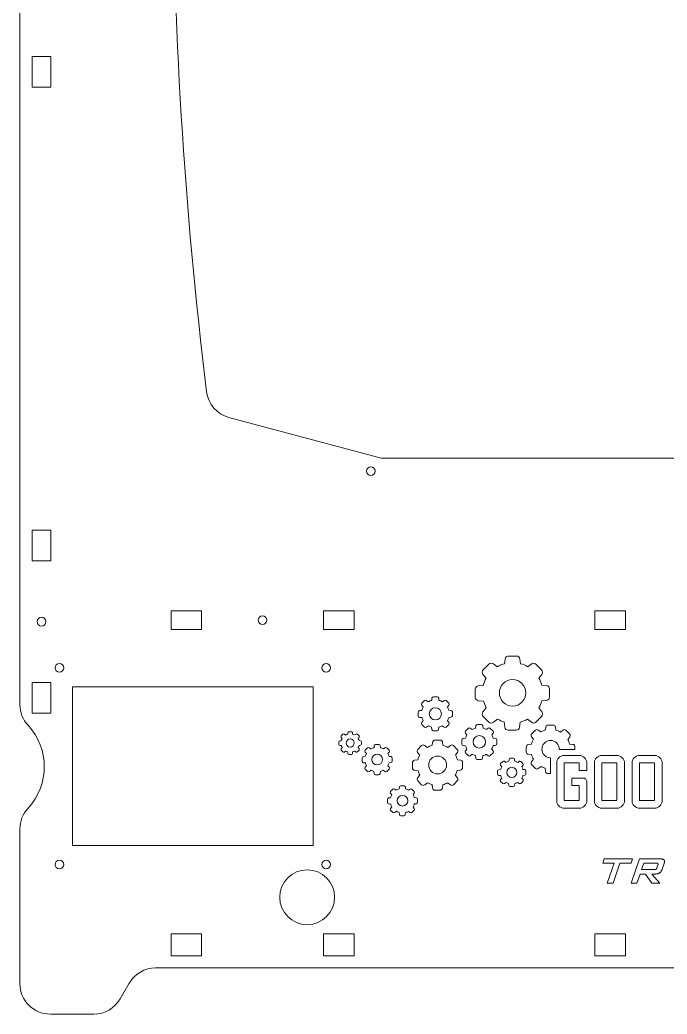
# Model space of a CAD drawing. Header units: millimetres. Extents: x -219 to 219, y 0 to 652.
# Drawn here: x -218.6 to -6.3, y 0 to 326.2 of the extents above; entities that cross this region are included whole.
import ezdxf

# ---------------------------------------------------------------- set-up
doc = ezdxf.new("R2010")
doc.units = ezdxf.units.MM

msp = doc.modelspace()

# ---------------------------------------------------------------- linework, layer by layer
at = {"color": 7, "linetype": 'Continuous', "lineweight": 15}
for p, q in [((-218.55, 632.25), (-218.55, 101.55)), ((-208.35, 314.15), (-214.55, 314.15)), ((-214.55, 314.15), (-214.55, 304.15)), ((-208.35, 304.15), (-208.35, 314.15)), ((-214.55, 304.15), (-208.35, 304.15)), ((-149.99, 195.74), (-101.27, 182.69)), ((-98.68, 182.35), (98.68, 182.35)), ((-208.35, 158.75), (-214.55, 158.75)), ((-214.55, 158.75), (-214.55, 148.75)), ((-208.35, 148.75), (-208.35, 158.75)), ((-214.55, 148.75), (-208.35, 148.75)), ((-158.97, 132.35), (-168.97, 132.35)), ((-168.97, 132.35), (-168.97, 126.15)), ((-158.97, 126.15), (-158.97, 132.35)), ((-108.97, 132.35), (-118.97, 132.35)), ((-118.97, 132.35), (-118.97, 126.15)), ((-108.97, 126.15), (-108.97, 132.35)), ((-20, 132.35), (-30, 132.35)), ((-30, 132.35), (-30, 126.15)), ((-20, 126.15), (-20, 132.35)), ((-168.97, 126.15), (-158.97, 126.15)), ((-118.97, 126.15), (-108.97, 126.15)), ((-30, 126.15), (-20, 126.15)), ((-55.67, 117.47), (-58.3, 117.47)), ((-64.76, 114.8), (-66.61, 112.94)), ((-62.06, 113.92), (-63.28, 114.88)), ((-59.41, 116.48), (-59.59, 114.97)), ((-54.39, 114.97), (-54.57, 116.48)), ((-50.81, 114.88), (-51.97, 113.96)), ((-47.47, 112.95), (-49.33, 114.8)), ((-66.7, 111.46), (-65.69, 110.18)), ((-48.34, 110.26), (-47.39, 111.47)), ((-208.35, 108.75), (-214.55, 108.75)), ((-214.55, 108.75), (-214.55, 98.75)), ((-208.35, 98.75), (-208.35, 108.75)), ((-66.6, 107.86), (-68.22, 107.68)), ((-45.86, 107.79), (-47.41, 107.97)), ((-201.35, 107.35), (-201.35, 55.35)), ((-122.35, 107.35), (-201.35, 107.35)), ((-122.35, 55.35), (-122.35, 107.35)), ((-69.21, 106.57), (-69.21, 103.94)), ((-44.87, 104.05), (-44.87, 106.68)), ((-86.77, 101.32), (-86.31, 100.73)), ((-85.88, 102.86), (-86.74, 102)), ((-84.64, 102.45), (-85.2, 102.89)), ((-83.42, 103.63), (-83.51, 102.93)), ((-81.71, 104.08), (-82.92, 104.08)), ((-81.12, 102.93), (-81.2, 103.63)), ((-79.47, 102.89), (-80.01, 102.47)), ((-77.94, 102), (-78.79, 102.86)), ((-78.34, 100.77), (-77.9, 101.32)), ((-68.22, 102.83), (-66.51, 102.64)), ((-47.43, 102.76), (-45.86, 102.94)), ((-214.55, 98.75), (-208.35, 98.75)), ((-87.93, 99.07), (-87.93, 97.86)), ((-86.73, 99.66), (-87.48, 99.58)), ((-77.2, 99.63), (-77.91, 99.71)), ((-76.74, 97.91), (-76.74, 99.12)), ((-65.62, 100.51), (-66.7, 99.15)), ((-47.39, 99.15), (-48.4, 100.44)), ((-87.48, 97.35), (-86.69, 97.26)), ((-86.28, 96.29), (-86.77, 95.66)), ((-86.74, 94.98), (-85.88, 94.13)), ((-78.79, 94.13), (-77.94, 94.98)), ((-77.9, 95.66), (-78.36, 96.25)), ((-77.92, 97.32), (-77.2, 97.41)), ((-67.28, 95.01), (-68.52, 95.01)), ((-66.61, 97.67), (-64.76, 95.81)), ((-63.28, 95.73), (-61.92, 96.8)), ((-59.72, 95.87), (-59.51, 94.13)), ((-54.67, 94.13), (-54.48, 95.81)), ((-52.12, 96.76), (-50.81, 95.73)), ((-49.33, 95.81), (-47.47, 97.67)), ((-43.62, 94.82), (-45.34, 94.82)), ((-112.61, 91.83), (-113.18, 91.26)), ((-111.78, 91.56), (-112.15, 91.85)), ((-110.97, 92.34), (-111.02, 91.88)), ((-109.83, 92.65), (-110.63, 92.65)), ((-109.43, 91.88), (-109.49, 92.34)), ((-108.33, 91.85), (-108.69, 91.57)), ((-107.31, 91.26), (-107.88, 91.83)), ((-85.2, 94.09), (-84.58, 94.58)), ((-83.57, 94.15), (-83.47, 93.35)), ((-82.96, 92.9), (-81.76, 92.9)), ((-81.25, 93.35), (-81.16, 94.12)), ((-80.07, 94.56), (-79.47, 94.09)), ((-72.48, 92.18), (-72, 91.57)), ((-71.56, 93.75), (-72.44, 92.88)), ((-70.29, 93.34), (-70.86, 93.79)), ((-69.04, 94.55), (-69.12, 93.83)), ((-66.67, 93.83), (-66.76, 94.55)), ((-64.98, 93.79), (-65.53, 93.36)), ((-63.41, 92.88), (-64.29, 93.75)), ((-63.82, 91.61), (-63.37, 92.18)), ((-58.41, 93.14), (-55.78, 93.14)), ((-49.51, 93.12), (-50.73, 91.91)), ((-47.76, 92.56), (-48.54, 93.18)), ((-46.06, 94.18), (-46.18, 93.21)), ((-42.78, 93.18), (-42.9, 94.18)), ((-40.49, 93.18), (-41.29, 92.55)), ((-38.31, 91.91), (-39.52, 93.13)), ((-113.97, 89.31), (-113.97, 88.5)), ((-113.17, 89.7), (-113.67, 89.65)), ((-113.67, 88.16), (-113.15, 88.1)), ((-113.2, 90.81), (-112.89, 90.41)), ((-107.58, 90.44), (-107.29, 90.81)), ((-107.3, 88.14), (-106.82, 88.2)), ((-106.82, 89.68), (-107.29, 89.73)), ((-106.52, 88.54), (-106.52, 89.34)), ((-100.84, 88.43), (-101.91, 88.43)), ((-86.81, 88.07), (-88.06, 86.82)), ((-84.99, 87.48), (-85.81, 88.13)), ((-83.2, 89.21), (-83.32, 88.19)), ((-80.68, 89.87), (-82.45, 89.87)), ((-79.81, 88.19), (-79.93, 89.21)), ((-77.39, 88.13), (-78.18, 87.5)), ((-75.14, 86.82), (-76.4, 88.07)), ((-73.66, 89.87), (-73.66, 88.63)), ((-72.43, 90.48), (-73.2, 90.39)), ((-73.2, 88.11), (-72.39, 88.01)), ((-63.39, 88.08), (-62.65, 88.16)), ((-62.65, 90.44), (-63.38, 90.53)), ((-62.18, 88.68), (-62.18, 89.92)), ((-50.83, 88.52), (-51.83, 88.41)), ((-50.78, 90.94), (-50.17, 90.16)), ((-38.89, 90.13), (-38.25, 90.94)), ((-37.2, 88.48), (-38.27, 88.61)), ((-112.87, 87.45), (-113.2, 87.03)), ((-113.18, 86.58), (-112.61, 86.01)), ((-112.15, 85.99), (-111.74, 86.31)), ((-111.06, 86.03), (-111, 85.5)), ((-110.66, 85.19), (-109.86, 85.19)), ((-109.52, 85.5), (-109.46, 86.01)), ((-108.74, 86.3), (-108.33, 85.99)), ((-107.88, 86.01), (-107.31, 86.58)), ((-107.29, 87.03), (-107.6, 87.43)), ((-105.32, 85.99), (-104.91, 85.46)), ((-104.53, 87.34), (-105.29, 86.59)), ((-103.44, 86.99), (-103.93, 87.38)), ((-102.36, 88.03), (-102.43, 87.41)), ((-100.32, 87.41), (-100.39, 88.03)), ((-98.86, 87.38), (-99.33, 87)), ((-97.5, 86.59), (-98.25, 87.34)), ((-97.85, 85.5), (-97.47, 85.99)), ((-88.12, 85.82), (-87.43, 84.95)), ((-75.73, 85.01), (-75.09, 85.82)), ((-71.97, 87.01), (-72.48, 86.37)), ((-72.44, 85.67), (-71.56, 84.8)), ((-70.86, 84.76), (-70.23, 85.26)), ((-69.19, 84.82), (-69.09, 84)), ((-65.6, 85.24), (-64.98, 84.76)), ((-64.29, 84.79), (-63.41, 85.67)), ((-63.37, 86.37), (-63.85, 86.98)), ((-52.48, 87.68), (-52.48, 85.96)), ((-51.83, 85.24), (-50.77, 85.12)), ((-41.7, 86.86), (-36.55, 86.86)), ((-35.12, 84.86), (-40.06, 84.86)), ((-36.55, 86.86), (-36.55, 87.76)), ((-22.76, 84.86), (-27.7, 84.86)), ((-10.4, 84.86), (-15.35, 84.86)), ((-106.34, 83.99), (-106.34, 82.92)), ((-105.28, 84.52), (-105.94, 84.44)), ((-105.94, 82.47), (-105.25, 82.39)), ((-97.48, 82.45), (-96.84, 82.52)), ((-96.84, 84.49), (-97.47, 84.56)), ((-96.44, 82.97), (-96.44, 84.04)), ((-89.81, 82.52), (-89.81, 80.74)), ((-88.05, 83.39), (-89.15, 83.26)), ((-74.06, 83.34), (-75.1, 83.46)), ((-73.39, 80.82), (-73.39, 82.59)), ((-68.57, 83.54), (-67.33, 83.54)), ((-66.81, 84), (-66.72, 84.79)), ((-60.94, 81.63), (-60.56, 81.14)), ((-60.2, 82.9), (-60.91, 82.19)), ((-59.17, 82.57), (-59.64, 82.93)), ((-58.16, 83.54), (-58.23, 82.97)), ((-56.74, 83.92), (-57.74, 83.92)), ((-56.25, 82.97), (-56.31, 83.54)), ((-54.88, 82.93), (-55.32, 82.58)), ((-53.6, 82.19), (-54.31, 82.9)), ((-53.94, 81.17), (-53.57, 81.63)), ((-50.12, 83.62), (-50.79, 82.78)), ((-50.73, 81.82), (-49.51, 80.6)), ((-44.52, 78.9), (-44.52, 84.09)), ((-42.53, 82.39), (-42.53, 70.03)), ((-40.06, 82.39), (-35.12, 82.39)), ((-40.06, 70.03), (-40.06, 82.39)), ((-35.12, 82.39), (-35.12, 79.92)), ((-32.65, 79.92), (-32.65, 82.39)), ((-30.18, 82.39), (-30.18, 70.03)), ((-27.7, 82.39), (-27.7, 70.03)), ((-22.76, 82.39), (-27.7, 82.39)), ((-22.76, 70.03), (-22.76, 82.39)), ((-20.29, 70.03), (-20.29, 82.39)), ((-17.82, 82.39), (-17.82, 70.03)), ((-15.35, 82.39), (-15.35, 70.03)), ((-10.4, 82.39), (-15.35, 82.39)), ((-10.4, 70.03), (-10.4, 82.39)), ((-7.93, 70.03), (-7.93, 82.39)), ((-104.88, 81.53), (-105.32, 80.98)), ((-105.29, 80.37), (-104.53, 79.62)), ((-103.93, 79.58), (-103.38, 80.02)), ((-102.48, 79.64), (-102.4, 78.93)), ((-101.95, 78.53), (-100.88, 78.53)), ((-100.43, 78.93), (-100.35, 79.61)), ((-99.39, 80), (-98.86, 79.58)), ((-98.25, 79.62), (-97.5, 80.37)), ((-97.46, 80.97), (-97.88, 81.5)), ((-89.15, 80), (-87.99, 79.86)), ((-87.39, 78.43), (-88.12, 77.51)), ((-75.08, 77.51), (-75.77, 78.38)), ((-75.11, 79.95), (-74.06, 80.07)), ((-61.9, 79.76), (-61.9, 78.75)), ((-60.91, 80.25), (-61.53, 80.18)), ((-61.53, 78.33), (-60.87, 78.26)), ((-53.59, 78.31), (-52.99, 78.37)), ((-52.99, 80.22), (-53.58, 80.29)), ((-52.61, 78.8), (-52.61, 79.8)), ((-48.55, 80.54), (-47.66, 81.24)), ((-46.27, 80.67), (-46.14, 79.54)), ((-45.41, 78.9), (-44.52, 78.9)), ((-35.12, 79.92), (-32.65, 79.92)), ((-88.06, 76.51), (-86.81, 75.26)), ((-85.81, 75.2), (-84.9, 75.92)), ((-83.41, 75.29), (-83.27, 74.12)), ((-80, 74.12), (-79.87, 75.25)), ((-78.28, 75.9), (-77.39, 75.2)), ((-76.4, 75.25), (-75.14, 76.51)), ((-60.53, 77.45), (-60.94, 76.93)), ((-60.91, 76.36), (-60.2, 75.65)), ((-59.64, 75.62), (-59.12, 76.03)), ((-58.28, 75.67), (-58.2, 75.01)), ((-56.35, 75.01), (-56.28, 75.65)), ((-55.38, 76.01), (-54.88, 75.62)), ((-54.31, 75.65), (-53.6, 76.36)), ((-53.57, 76.93), (-53.96, 77.42)), ((-37.59, 77.45), (-37.59, 74.98)), ((-33.88, 77.45), (-37.59, 77.45)), ((-32.65, 70.03), (-32.65, 76.21)), ((-97.03, 72.46), (-96.62, 71.94)), ((-96.24, 73.81), (-97, 73.06)), ((-95.16, 73.45), (-95.64, 73.84)), ((-94.08, 74.49), (-94.15, 73.88)), ((-92.57, 74.89), (-93.63, 74.89)), ((-92.05, 73.88), (-92.12, 74.49)), ((-90.6, 73.84), (-91.07, 73.47)), ((-89.25, 73.06), (-90, 73.81)), ((-89.6, 71.97), (-89.22, 72.46)), ((-82.52, 73.45), (-80.75, 73.45)), ((-57.78, 74.63), (-56.78, 74.63)), ((-37.59, 74.98), (-35.12, 74.98)), ((-35.12, 74.98), (-35.12, 70.03)), ((-98.04, 70.48), (-98.04, 69.42)), ((-96.99, 71), (-97.65, 70.93)), ((-97.65, 68.97), (-96.95, 68.89)), ((-89.24, 68.94), (-88.6, 69.01)), ((-88.6, 70.97), (-89.23, 71.04)), ((-88.2, 69.46), (-88.2, 70.52)), ((-35.12, 70.03), (-40.06, 70.03)), ((-27.7, 70.03), (-22.76, 70.03)), ((-15.35, 70.03), (-10.4, 70.03)), ((-96.59, 68.03), (-97.03, 67.48)), ((-97, 66.88), (-96.24, 66.13)), ((-95.64, 66.1), (-95.1, 66.53)), ((-94.21, 66.15), (-94.12, 65.45)), ((-92.17, 65.45), (-92.09, 66.13)), ((-91.13, 66.51), (-90.6, 66.09)), ((-90, 66.13), (-89.25, 66.88)), ((-89.22, 67.48), (-89.63, 68)), ((-40.06, 67.56), (-35.12, 67.56)), ((-27.7, 67.56), (-22.76, 67.56)), ((-15.35, 67.56), (-10.4, 67.56)), ((-93.68, 65.05), (-92.61, 65.05)), ((-218.55, 60.75), (-218.55, 10)), ((-201.35, 55.35), (-122.35, 55.35)), ((-27.4, 49.53), (-26.92, 50.96)), ((-23.69, 49.53), (-27.4, 49.53)), ((-26.92, 50.96), (-17.63, 50.96)), ((-25.92, 42.96), (-23.69, 49.53)), ((-21.83, 49.53), (-24.06, 42.96)), ((-18.11, 49.53), (-21.83, 49.53)), ((-17.63, 50.96), (-18.11, 49.53)), ((-18.06, 42.96), (-15.34, 50.96)), ((-15.34, 50.96), (-8.65, 50.96)), ((-13.97, 49.53), (-14.7, 47.39)), ((-9.93, 49.53), (-13.97, 49.53)), ((-7.31, 49.37), (-7.93, 47.56)), ((-15.19, 45.96), (-16.21, 42.96)), ((-13.45, 45.96), (-15.19, 45.96)), ((-14.7, 47.39), (-10.66, 47.39)), ((-11.29, 42.96), (-13.45, 45.96)), ((-10.34, 45.96), (-11.35, 45.96)), ((-11.35, 45.96), (-8.65, 42.96)), ((-9.64, 48), (-9.32, 48.92)), ((-24.06, 42.96), (-25.92, 42.96)), ((-16.21, 42.96), (-18.06, 42.96)), ((-8.65, 42.96), (-11.29, 42.96)), ((-158.97, 26.35), (-168.97, 26.35)), ((-168.97, 26.35), (-168.97, 19.15)), ((-158.97, 19.15), (-158.97, 26.35)), ((-108.97, 26.35), (-118.97, 26.35)), ((-118.97, 26.35), (-118.97, 19.15)), ((-108.97, 19.15), (-108.97, 26.35)), ((-20, 26.35), (-30, 26.35)), ((-30, 26.35), (-30, 19.15)), ((-20, 19.15), (-20, 26.35)), ((-168.97, 19.15), (-158.97, 19.15)), ((-118.97, 19.15), (-108.97, 19.15)), ((-30, 19.15), (-20, 19.15)), ((-174.03, 15.15), (174.03, 15.15)), ((-185.66, 5), (-182.69, 10.15)), ((-208.55, 0), (-194.32, 0))]:
    msp.add_line(p, q, dxfattribs=at)
for centre, radius in [((-103.45, 178.1), 1.42), ((-138.97, 129.25), 1.43), ((-211.45, 128.75), 1.43), ((-205.6, 113.6), 1.43), ((-118.1, 113.6), 1.42), ((-205.6, 49.1), 1.43), ((-118.1, 49.1), 1.42), ((-124.35, 38.35), 9)]:
    msp.add_circle(centre, radius, dxfattribs=at)
for centre, radius, start, end in [((1331.55, 386.52), 1500, 173.09893, 186.98176), ((-147.4, 205.4), 10, 186.9818, 255), ((-98.68, 192.35), 10, 255, 270), ((-208.55, 101.55), 10, 180, 222.8334), ((-230.55, 81.15), 20, 317.1666, 42.8334), ((-208.55, 60.75), 10, 137.1666, 180), ((-174.03, 5.15), 10, 90, 150), ((-208.55, 10), 10, 180, 270), ((-194.32, 10), 10, 270, 330)]:
    msp.add_arc(centre, radius, start, end, dxfattribs=at)
for points in [[(-58.3, 117.47), (-58.87, 117.47), (-59.34, 117.05), (-59.41, 116.48)], [(-54.57, 116.48), (-54.63, 117.05), (-55.11, 117.47), (-55.67, 117.47)], [(-63.28, 114.88), (-63.72, 115.24), (-64.36, 115.2), (-64.76, 114.8)], [(-59.59, 114.97), (-60.46, 114.74), (-61.29, 114.39), (-62.06, 113.92)], [(-51.97, 113.96), (-52.73, 114.4), (-53.54, 114.74), (-54.39, 114.97)], [(-49.33, 114.8), (-49.73, 115.2), (-50.36, 115.24), (-50.81, 114.88)], [(-66.61, 112.94), (-67.02, 112.54), (-67.05, 111.91), (-66.7, 111.46)], [(-47.39, 111.47), (-47.04, 111.91), (-47.08, 112.55), (-47.47, 112.95)], [(-68.22, 107.68), (-68.79, 107.61), (-69.21, 107.13), (-69.21, 106.57)], [(-65.69, 110.18), (-66.09, 109.45), (-66.4, 108.67), (-66.6, 107.86)], [(-47.41, 107.97), (-47.62, 108.77), (-47.94, 109.54), (-48.34, 110.26)], [(-44.87, 106.68), (-44.87, 107.24), (-45.3, 107.72), (-45.86, 107.79)], [(-86.74, 102), (-86.92, 101.82), (-86.94, 101.53), (-86.77, 101.32)], [(-85.2, 102.89), (-85.41, 103.06), (-85.7, 103.04), (-85.88, 102.86)], [(-83.51, 102.93), (-83.91, 102.83), (-84.29, 102.66), (-84.64, 102.45)], [(-82.92, 104.08), (-83.18, 104.08), (-83.39, 103.89), (-83.42, 103.63)], [(-81.2, 103.63), (-81.23, 103.89), (-81.45, 104.08), (-81.71, 104.08)], [(-80.01, 102.47), (-80.35, 102.67), (-80.73, 102.83), (-81.12, 102.93)], [(-78.79, 102.86), (-78.97, 103.04), (-79.27, 103.06), (-79.47, 102.89)], [(-77.9, 101.32), (-77.74, 101.53), (-77.76, 101.82), (-77.94, 102)], [(-69.21, 103.94), (-69.21, 103.38), (-68.79, 102.9), (-68.22, 102.83)], [(-66.51, 102.64), (-66.3, 101.9), (-66, 101.18), (-65.62, 100.51)], [(-48.4, 100.44), (-47.98, 101.17), (-47.65, 101.95), (-47.43, 102.76)], [(-45.86, 102.94), (-45.3, 103.01), (-44.87, 103.49), (-44.87, 104.05)], [(-87.48, 99.58), (-87.73, 99.55), (-87.93, 99.33), (-87.93, 99.07)], [(-87.93, 97.86), (-87.93, 97.6), (-87.73, 97.38), (-87.48, 97.35)], [(-86.31, 100.73), (-86.5, 100.4), (-86.64, 100.04), (-86.73, 99.66)], [(-77.91, 99.71), (-78, 100.08), (-78.15, 100.44), (-78.34, 100.77)], [(-76.74, 99.12), (-76.74, 99.38), (-76.94, 99.6), (-77.2, 99.63)], [(-77.2, 97.41), (-76.94, 97.44), (-76.74, 97.65), (-76.74, 97.91)], [(-66.7, 99.15), (-67.05, 98.71), (-67.01, 98.07), (-66.61, 97.67)], [(-47.47, 97.67), (-47.07, 98.07), (-47.03, 98.7), (-47.39, 99.15)], [(-86.77, 95.66), (-86.94, 95.46), (-86.92, 95.17), (-86.74, 94.98)], [(-86.69, 97.26), (-86.59, 96.92), (-86.45, 96.6), (-86.28, 96.29)], [(-78.36, 96.25), (-78.17, 96.59), (-78.02, 96.95), (-77.92, 97.32)], [(-77.94, 94.98), (-77.75, 95.16), (-77.74, 95.46), (-77.9, 95.66)], [(-68.52, 95.01), (-68.78, 95.01), (-69.01, 94.81), (-69.04, 94.55)], [(-66.76, 94.55), (-66.79, 94.81), (-67.01, 95.01), (-67.28, 95.01)], [(-64.76, 95.81), (-64.36, 95.41), (-63.72, 95.38), (-63.28, 95.73)], [(-61.92, 96.8), (-61.23, 96.4), (-60.49, 96.09), (-59.72, 95.87)], [(-54.48, 95.81), (-53.65, 96.02), (-52.86, 96.34), (-52.12, 96.76)], [(-50.81, 95.73), (-50.36, 95.37), (-49.73, 95.41), (-49.33, 95.81)], [(-45.34, 94.82), (-45.71, 94.82), (-46.02, 94.55), (-46.06, 94.18)], [(-42.9, 94.18), (-42.94, 94.55), (-43.26, 94.82), (-43.62, 94.82)], [(-112.15, 91.85), (-112.29, 91.96), (-112.48, 91.95), (-112.61, 91.83)], [(-111.02, 91.88), (-111.29, 91.81), (-111.55, 91.7), (-111.78, 91.56)], [(-110.63, 92.65), (-110.8, 92.65), (-110.95, 92.52), (-110.97, 92.34)], [(-109.49, 92.34), (-109.51, 92.52), (-109.65, 92.65), (-109.83, 92.65)], [(-108.69, 91.57), (-108.92, 91.71), (-109.17, 91.81), (-109.43, 91.88)], [(-107.88, 91.83), (-108, 91.95), (-108.2, 91.96), (-108.33, 91.85)], [(-85.88, 94.13), (-85.7, 93.94), (-85.41, 93.93), (-85.2, 94.09)], [(-84.58, 94.58), (-84.26, 94.4), (-83.92, 94.25), (-83.57, 94.15)], [(-83.47, 93.35), (-83.44, 93.09), (-83.22, 92.9), (-82.96, 92.9)], [(-81.76, 92.9), (-81.5, 92.9), (-81.28, 93.09), (-81.25, 93.35)], [(-81.16, 94.12), (-80.78, 94.22), (-80.41, 94.37), (-80.07, 94.56)], [(-79.47, 94.09), (-79.27, 93.93), (-78.97, 93.94), (-78.79, 94.13)], [(-72.44, 92.88), (-72.63, 92.69), (-72.64, 92.39), (-72.48, 92.18)], [(-72, 91.57), (-72.19, 91.23), (-72.34, 90.86), (-72.43, 90.48)], [(-70.86, 93.79), (-71.07, 93.96), (-71.37, 93.94), (-71.56, 93.75)], [(-69.12, 93.83), (-69.53, 93.72), (-69.93, 93.56), (-70.29, 93.34)], [(-65.53, 93.36), (-65.89, 93.57), (-66.27, 93.73), (-66.67, 93.83)], [(-64.29, 93.75), (-64.47, 93.94), (-64.77, 93.96), (-64.98, 93.79)], [(-63.38, 90.53), (-63.48, 90.91), (-63.63, 91.27), (-63.82, 91.61)], [(-63.37, 92.18), (-63.2, 92.39), (-63.22, 92.69), (-63.41, 92.88)], [(-59.51, 94.13), (-59.45, 93.56), (-58.97, 93.14), (-58.41, 93.14)], [(-55.78, 93.14), (-55.22, 93.14), (-54.74, 93.56), (-54.67, 94.13)], [(-50.73, 91.91), (-50.99, 91.64), (-51.01, 91.23), (-50.78, 90.94)], [(-48.54, 93.18), (-48.84, 93.41), (-49.25, 93.38), (-49.51, 93.12)], [(-46.18, 93.21), (-46.73, 93.06), (-47.26, 92.85), (-47.76, 92.56)], [(-41.29, 92.55), (-41.76, 92.82), (-42.26, 93.03), (-42.78, 93.18)], [(-39.52, 93.13), (-39.78, 93.39), (-40.2, 93.41), (-40.49, 93.18)], [(-38.25, 90.94), (-38.02, 91.23), (-38.04, 91.65), (-38.31, 91.91)], [(-113.67, 89.65), (-113.84, 89.63), (-113.97, 89.48), (-113.97, 89.31)], [(-113.97, 88.5), (-113.97, 88.33), (-113.84, 88.18), (-113.67, 88.16)], [(-113.18, 91.26), (-113.3, 91.14), (-113.31, 90.94), (-113.2, 90.81)], [(-112.89, 90.41), (-113.02, 90.19), (-113.11, 89.95), (-113.17, 89.7)], [(-113.15, 88.1), (-113.08, 87.88), (-112.99, 87.66), (-112.87, 87.45)], [(-107.6, 87.43), (-107.47, 87.65), (-107.37, 87.89), (-107.3, 88.14)], [(-107.29, 89.73), (-107.36, 89.98), (-107.46, 90.22), (-107.58, 90.44)], [(-107.29, 90.81), (-107.18, 90.94), (-107.19, 91.14), (-107.31, 91.26)], [(-106.52, 89.34), (-106.52, 89.51), (-106.65, 89.66), (-106.82, 89.68)], [(-106.82, 88.2), (-106.65, 88.22), (-106.52, 88.36), (-106.52, 88.54)], [(-101.91, 88.43), (-102.14, 88.43), (-102.33, 88.26), (-102.36, 88.03)], [(-100.39, 88.03), (-100.41, 88.26), (-100.61, 88.43), (-100.84, 88.43)], [(-85.81, 88.13), (-86.11, 88.37), (-86.54, 88.34), (-86.81, 88.07)], [(-83.32, 88.19), (-83.91, 88.03), (-84.47, 87.79), (-84.99, 87.48)], [(-82.45, 89.87), (-82.83, 89.87), (-83.15, 89.59), (-83.2, 89.21)], [(-79.93, 89.21), (-79.98, 89.59), (-80.3, 89.87), (-80.68, 89.87)], [(-78.18, 87.5), (-78.69, 87.8), (-79.24, 88.03), (-79.81, 88.19)], [(-76.4, 88.07), (-76.67, 88.34), (-77.09, 88.37), (-77.39, 88.13)], [(-73.2, 90.39), (-73.46, 90.36), (-73.66, 90.14), (-73.66, 89.87)], [(-73.66, 88.63), (-73.66, 88.36), (-73.46, 88.14), (-73.2, 88.11)], [(-63.85, 86.98), (-63.65, 87.32), (-63.49, 87.69), (-63.39, 88.08)], [(-62.18, 89.92), (-62.18, 90.19), (-62.38, 90.41), (-62.65, 90.44)], [(-62.65, 88.16), (-62.38, 88.19), (-62.18, 88.42), (-62.18, 88.68)], [(-51.83, 88.41), (-52.2, 88.37), (-52.48, 88.05), (-52.48, 87.68)], [(-50.17, 90.16), (-50.46, 89.65), (-50.68, 89.1), (-50.83, 88.52)], [(-46.55, 84.92), (-47.66, 86.03), (-47.66, 87.83), (-46.55, 88.94)], [(-46.55, 88.94), (-45.44, 90.05), (-43.63, 90.05), (-42.52, 88.94)], [(-42.52, 88.94), (-41.95, 88.37), (-41.68, 87.61), (-41.7, 86.86)], [(-38.27, 88.61), (-38.41, 89.14), (-38.62, 89.65), (-38.89, 90.13)], [(-36.55, 87.76), (-36.55, 88.13), (-36.83, 88.44), (-37.2, 88.48)], [(-113.2, 87.03), (-113.31, 86.9), (-113.3, 86.7), (-113.18, 86.58)], [(-112.61, 86.01), (-112.48, 85.89), (-112.29, 85.88), (-112.15, 85.99)], [(-111.74, 86.31), (-111.53, 86.19), (-111.3, 86.1), (-111.06, 86.03)], [(-111, 85.5), (-110.98, 85.32), (-110.84, 85.19), (-110.66, 85.19)], [(-109.86, 85.19), (-109.69, 85.19), (-109.54, 85.32), (-109.52, 85.5)], [(-109.46, 86.01), (-109.21, 86.08), (-108.96, 86.17), (-108.74, 86.3)], [(-108.33, 85.99), (-108.2, 85.88), (-108, 85.89), (-107.88, 86.01)], [(-107.31, 86.58), (-107.19, 86.7), (-107.18, 86.9), (-107.29, 87.03)], [(-105.29, 86.59), (-105.45, 86.42), (-105.47, 86.17), (-105.32, 85.99)], [(-104.91, 85.46), (-105.08, 85.17), (-105.2, 84.85), (-105.28, 84.52)], [(-103.93, 87.38), (-104.11, 87.52), (-104.37, 87.5), (-104.53, 87.34)], [(-102.43, 87.41), (-102.78, 87.32), (-103.12, 87.18), (-103.44, 86.99)], [(-99.33, 87), (-99.64, 87.18), (-99.97, 87.32), (-100.32, 87.41)], [(-98.25, 87.34), (-98.42, 87.51), (-98.68, 87.52), (-98.86, 87.38)], [(-97.47, 84.56), (-97.56, 84.89), (-97.69, 85.2), (-97.85, 85.5)], [(-97.47, 85.99), (-97.32, 86.17), (-97.34, 86.43), (-97.5, 86.59)], [(-88.06, 86.82), (-88.33, 86.55), (-88.36, 86.12), (-88.12, 85.82)], [(-87.43, 84.95), (-87.71, 84.46), (-87.92, 83.93), (-88.05, 83.39)], [(-75.1, 83.46), (-75.24, 84), (-75.46, 84.52), (-75.73, 85.01)], [(-75.09, 85.82), (-74.85, 86.12), (-74.88, 86.55), (-75.14, 86.82)], [(-72.48, 86.37), (-72.64, 86.16), (-72.63, 85.86), (-72.44, 85.67)], [(-72.39, 88.01), (-72.29, 87.67), (-72.15, 87.33), (-71.97, 87.01)], [(-70.23, 85.26), (-69.9, 85.07), (-69.55, 84.93), (-69.19, 84.82)], [(-66.72, 84.79), (-66.32, 84.89), (-65.95, 85.05), (-65.6, 85.24)], [(-63.41, 85.67), (-63.22, 85.86), (-63.2, 86.16), (-63.37, 86.37)], [(-52.48, 85.96), (-52.48, 85.59), (-52.2, 85.28), (-51.83, 85.24)], [(-50.77, 85.12), (-50.62, 84.59), (-50.4, 84.09), (-50.12, 83.62)], [(-44.52, 84.09), (-45.25, 84.08), (-45.99, 84.36), (-46.55, 84.92)], [(-40.06, 84.86), (-40.76, 84.86), (-41.34, 84.62), (-41.82, 84.13)], [(-33.38, 84.13), (-33.86, 84.62), (-34.44, 84.86), (-35.12, 84.86)], [(-27.7, 84.86), (-28.4, 84.86), (-28.98, 84.62), (-29.46, 84.13)], [(-21.02, 84.13), (-21.5, 84.62), (-22.08, 84.86), (-22.76, 84.86)], [(-15.35, 84.86), (-16.04, 84.86), (-16.63, 84.62), (-17.1, 84.13)], [(-8.66, 84.13), (-9.14, 84.62), (-9.72, 84.86), (-10.4, 84.86)], [(-105.94, 84.44), (-106.17, 84.42), (-106.34, 84.22), (-106.34, 83.99)], [(-106.34, 82.92), (-106.34, 82.69), (-106.17, 82.5), (-105.94, 82.47)], [(-105.25, 82.39), (-105.16, 82.09), (-105.04, 81.8), (-104.88, 81.53)], [(-97.88, 81.5), (-97.71, 81.8), (-97.57, 82.11), (-97.48, 82.45)], [(-96.44, 84.04), (-96.44, 84.27), (-96.61, 84.46), (-96.84, 84.49)], [(-96.84, 82.52), (-96.61, 82.55), (-96.44, 82.74), (-96.44, 82.97)], [(-89.15, 83.26), (-89.53, 83.22), (-89.81, 82.9), (-89.81, 82.52)], [(-73.39, 82.59), (-73.39, 82.97), (-73.68, 83.29), (-74.06, 83.34)], [(-71.56, 84.8), (-71.37, 84.61), (-71.07, 84.59), (-70.86, 84.76)], [(-69.09, 84), (-69.06, 83.74), (-68.83, 83.54), (-68.57, 83.54)], [(-67.33, 83.54), (-67.06, 83.54), (-66.84, 83.74), (-66.81, 84)], [(-64.98, 84.76), (-64.77, 84.59), (-64.47, 84.61), (-64.29, 84.79)], [(-60.91, 82.19), (-61.06, 82.04), (-61.08, 81.8), (-60.94, 81.63)], [(-59.64, 82.93), (-59.81, 83.07), (-60.05, 83.05), (-60.2, 82.9)], [(-58.23, 82.97), (-58.56, 82.88), (-58.88, 82.74), (-59.17, 82.57)], [(-57.74, 83.92), (-57.95, 83.92), (-58.14, 83.76), (-58.16, 83.54)], [(-56.31, 83.54), (-56.34, 83.76), (-56.52, 83.92), (-56.74, 83.92)], [(-55.32, 82.58), (-55.61, 82.75), (-55.92, 82.88), (-56.25, 82.97)], [(-54.31, 82.9), (-54.47, 83.05), (-54.71, 83.07), (-54.88, 82.93)], [(-53.57, 81.63), (-53.44, 81.8), (-53.45, 82.04), (-53.6, 82.19)], [(-50.79, 82.78), (-51.02, 82.49), (-50.99, 82.08), (-50.73, 81.82)], [(-41.82, 84.13), (-42.3, 83.65), (-42.53, 83.07), (-42.53, 82.39)], [(-32.65, 82.39), (-32.65, 83.07), (-32.89, 83.65), (-33.38, 84.13)], [(-29.46, 84.13), (-29.94, 83.65), (-30.18, 83.07), (-30.18, 82.39)], [(-20.29, 82.39), (-20.29, 83.07), (-20.53, 83.65), (-21.02, 84.13)], [(-17.1, 84.13), (-17.58, 83.65), (-17.82, 83.07), (-17.82, 82.39)], [(-7.93, 82.39), (-7.93, 83.07), (-8.18, 83.65), (-8.66, 84.13)], [(-105.32, 80.98), (-105.47, 80.79), (-105.45, 80.54), (-105.29, 80.37)], [(-104.53, 79.62), (-104.37, 79.45), (-104.11, 79.44), (-103.93, 79.58)], [(-103.38, 80.02), (-103.1, 79.86), (-102.8, 79.73), (-102.48, 79.64)], [(-102.4, 78.93), (-102.37, 78.7), (-102.18, 78.53), (-101.95, 78.53)], [(-100.88, 78.53), (-100.65, 78.53), (-100.46, 78.7), (-100.43, 78.93)], [(-100.35, 79.61), (-100.01, 79.7), (-99.69, 79.83), (-99.39, 80)], [(-98.86, 79.58), (-98.68, 79.44), (-98.42, 79.45), (-98.25, 79.62)], [(-97.5, 80.37), (-97.34, 80.53), (-97.32, 80.79), (-97.46, 80.97)], [(-89.81, 80.74), (-89.81, 80.36), (-89.53, 80.04), (-89.15, 80)], [(-87.99, 79.86), (-87.85, 79.36), (-87.65, 78.88), (-87.39, 78.43)], [(-75.77, 78.38), (-75.49, 78.87), (-75.26, 79.4), (-75.11, 79.95)], [(-74.06, 80.07), (-73.68, 80.11), (-73.39, 80.44), (-73.39, 80.82)], [(-61.53, 80.18), (-61.74, 80.16), (-61.9, 79.97), (-61.9, 79.76)], [(-61.9, 78.75), (-61.9, 78.54), (-61.74, 78.36), (-61.53, 78.33)], [(-60.56, 81.14), (-60.71, 80.86), (-60.83, 80.56), (-60.91, 80.25)], [(-53.96, 77.42), (-53.8, 77.7), (-53.67, 77.99), (-53.59, 78.31)], [(-53.58, 80.29), (-53.66, 80.6), (-53.78, 80.89), (-53.94, 81.17)], [(-52.61, 79.8), (-52.61, 80.02), (-52.77, 80.2), (-52.99, 80.22)], [(-52.99, 78.37), (-52.77, 78.4), (-52.61, 78.58), (-52.61, 78.8)], [(-49.51, 80.6), (-49.25, 80.34), (-48.84, 80.31), (-48.55, 80.54)], [(-47.66, 81.24), (-47.22, 81), (-46.75, 80.81), (-46.27, 80.67)], [(-46.14, 79.54), (-46.09, 79.18), (-45.78, 78.9), (-45.41, 78.9)], [(-88.12, 77.51), (-88.36, 77.21), (-88.33, 76.78), (-88.06, 76.51)], [(-86.81, 75.26), (-86.54, 74.99), (-86.11, 74.96), (-85.81, 75.2)], [(-84.9, 75.92), (-84.43, 75.65), (-83.93, 75.44), (-83.41, 75.29)], [(-79.87, 75.25), (-79.31, 75.4), (-78.78, 75.61), (-78.28, 75.9)], [(-77.39, 75.2), (-77.09, 74.96), (-76.67, 74.99), (-76.4, 75.25)], [(-75.14, 76.51), (-74.87, 76.78), (-74.85, 77.21), (-75.08, 77.51)], [(-60.94, 76.93), (-61.08, 76.76), (-61.06, 76.51), (-60.91, 76.36)], [(-60.87, 78.26), (-60.79, 77.97), (-60.68, 77.7), (-60.53, 77.45)], [(-60.2, 75.65), (-60.05, 75.5), (-59.81, 75.49), (-59.64, 75.62)], [(-59.12, 76.03), (-58.86, 75.88), (-58.57, 75.76), (-58.28, 75.67)], [(-56.28, 75.65), (-55.96, 75.73), (-55.66, 75.85), (-55.38, 76.01)], [(-54.88, 75.62), (-54.71, 75.48), (-54.47, 75.5), (-54.31, 75.65)], [(-53.6, 76.36), (-53.45, 76.51), (-53.44, 76.76), (-53.57, 76.93)], [(-33.01, 77.08), (-33.26, 77.32), (-33.55, 77.45), (-33.88, 77.45)], [(-32.65, 76.21), (-32.65, 76.55), (-32.77, 76.84), (-33.01, 77.08)], [(-97, 73.06), (-97.16, 72.89), (-97.17, 72.64), (-97.03, 72.46)], [(-96.62, 71.94), (-96.78, 71.64), (-96.91, 71.33), (-96.99, 71)], [(-95.64, 73.84), (-95.82, 73.98), (-96.08, 73.97), (-96.24, 73.81)], [(-94.15, 73.88), (-94.5, 73.78), (-94.84, 73.64), (-95.16, 73.45)], [(-93.63, 74.89), (-93.86, 74.89), (-94.05, 74.72), (-94.08, 74.49)], [(-92.12, 74.49), (-92.15, 74.72), (-92.34, 74.89), (-92.57, 74.89)], [(-91.07, 73.47), (-91.38, 73.65), (-91.71, 73.79), (-92.05, 73.88)], [(-90, 73.81), (-90.17, 73.97), (-90.42, 73.98), (-90.6, 73.84)], [(-89.23, 71.04), (-89.31, 71.37), (-89.44, 71.68), (-89.6, 71.97)], [(-89.22, 72.46), (-89.08, 72.64), (-89.09, 72.9), (-89.25, 73.06)], [(-83.27, 74.12), (-83.23, 73.74), (-82.9, 73.45), (-82.52, 73.45)], [(-80.75, 73.45), (-80.37, 73.45), (-80.05, 73.74), (-80, 74.12)], [(-58.2, 75.01), (-58.18, 74.79), (-57.99, 74.63), (-57.78, 74.63)], [(-56.78, 74.63), (-56.56, 74.63), (-56.38, 74.79), (-56.35, 75.01)], [(-97.65, 70.93), (-97.87, 70.9), (-98.04, 70.71), (-98.04, 70.48)], [(-98.04, 69.42), (-98.04, 69.19), (-97.87, 69), (-97.65, 68.97)], [(-96.95, 68.89), (-96.87, 68.59), (-96.75, 68.3), (-96.59, 68.03)], [(-89.63, 68), (-89.46, 68.3), (-89.33, 68.61), (-89.24, 68.94)], [(-88.2, 70.52), (-88.2, 70.75), (-88.37, 70.94), (-88.6, 70.97)], [(-88.6, 69.01), (-88.37, 69.04), (-88.2, 69.23), (-88.2, 69.46)], [(-42.53, 70.03), (-42.53, 69.34), (-42.3, 68.75), (-41.82, 68.28)], [(-33.38, 68.28), (-32.89, 68.75), (-32.65, 69.34), (-32.65, 70.03)], [(-30.18, 70.03), (-30.18, 69.34), (-29.94, 68.75), (-29.46, 68.28)], [(-21.02, 68.28), (-20.53, 68.75), (-20.29, 69.34), (-20.29, 70.03)], [(-17.82, 70.03), (-17.82, 69.34), (-17.58, 68.75), (-17.1, 68.28)], [(-8.66, 68.28), (-8.18, 68.75), (-7.93, 69.34), (-7.93, 70.03)], [(-97.03, 67.48), (-97.17, 67.3), (-97.16, 67.04), (-97, 66.88)], [(-96.24, 66.13), (-96.08, 65.97), (-95.82, 65.95), (-95.64, 66.1)], [(-95.1, 66.53), (-94.82, 66.37), (-94.52, 66.24), (-94.21, 66.15)], [(-94.12, 65.45), (-94.1, 65.22), (-93.9, 65.05), (-93.68, 65.05)], [(-92.61, 65.05), (-92.39, 65.05), (-92.19, 65.22), (-92.17, 65.45)], [(-92.09, 66.13), (-91.75, 66.21), (-91.43, 66.34), (-91.13, 66.51)], [(-90.6, 66.09), (-90.42, 65.95), (-90.17, 65.97), (-90, 66.13)], [(-89.25, 66.88), (-89.09, 67.04), (-89.08, 67.3), (-89.22, 67.48)], [(-41.82, 68.28), (-41.34, 67.8), (-40.76, 67.56), (-40.06, 67.56)], [(-35.12, 67.56), (-34.44, 67.56), (-33.86, 67.8), (-33.38, 68.28)], [(-29.46, 68.28), (-28.98, 67.8), (-28.4, 67.56), (-27.7, 67.56)], [(-22.76, 67.56), (-22.08, 67.56), (-21.5, 67.8), (-21.02, 68.28)], [(-17.1, 68.28), (-16.63, 67.8), (-16.04, 67.56), (-15.35, 67.56)], [(-10.4, 67.56), (-9.72, 67.56), (-9.14, 67.8), (-8.66, 68.28)]]:
    msp.add_open_spline(points, degree=3, dxfattribs=at)
for points, knots in [([(-56.99, 109.75), (-59.38, 109.75), (-61.33, 107.8), (-61.33, 105.4), (-61.33, 103.01), (-59.38, 101.06), (-56.99, 101.06)], [2, 2, 2, 2, 3, 3, 3, 4, 4, 4, 4]), ([(-56.99, 101.06), (-54.59, 101.06), (-52.64, 103.01), (-52.64, 105.4), (-52.64, 107.8), (-54.59, 109.75), (-56.99, 109.75)], [0, 0, 0, 0, 1, 1, 1, 2, 2, 2, 2]), ([(-82.31, 100.53), (-83.41, 100.53), (-84.31, 99.64), (-84.31, 98.53), (-84.31, 97.43), (-83.41, 96.54), (-82.31, 96.54)], [2, 2, 2, 2, 3, 3, 3, 4, 4, 4, 4]), ([(-82.31, 96.54), (-81.21, 96.54), (-80.31, 97.43), (-80.31, 98.53), (-80.31, 99.64), (-81.21, 100.53), (-82.31, 100.53)], [0, 0, 0, 0, 1, 1, 1, 2, 2, 2, 2]), ([(-67.9, 91.37), (-69.03, 91.37), (-69.95, 90.45), (-69.95, 89.32), (-69.95, 88.19), (-69.03, 87.27), (-67.9, 87.27)], [2, 2, 2, 2, 3, 3, 3, 4, 4, 4, 4]), ([(-67.9, 87.27), (-66.77, 87.27), (-65.85, 88.19), (-65.85, 89.32), (-65.85, 90.45), (-66.77, 91.37), (-67.9, 91.37)], [0, 0, 0, 0, 1, 1, 1, 2, 2, 2, 2]), ([(-110.23, 90.28), (-110.96, 90.28), (-111.56, 89.68), (-111.56, 88.95), (-111.56, 88.22), (-110.96, 87.62), (-110.23, 87.62)], [2, 2, 2, 2, 3, 3, 3, 4, 4, 4, 4]), ([(-110.23, 87.62), (-109.49, 87.62), (-108.9, 88.22), (-108.9, 88.95), (-108.9, 89.68), (-109.49, 90.28), (-110.23, 90.28)], [0, 0, 0, 0, 1, 1, 1, 2, 2, 2, 2]), ([(-101.37, 85.29), (-102.35, 85.29), (-103.14, 84.49), (-103.14, 83.52), (-103.14, 82.54), (-102.35, 81.75), (-101.37, 81.75)], [2, 2, 2, 2, 3, 3, 3, 4, 4, 4, 4]), ([(-101.37, 81.75), (-100.4, 81.75), (-99.6, 82.54), (-99.6, 83.52), (-99.6, 84.49), (-100.4, 85.29), (-101.37, 85.29)], [0, 0, 0, 0, 1, 1, 1, 2, 2, 2, 2]), ([(-81.56, 84.66), (-83.18, 84.66), (-84.5, 83.35), (-84.5, 81.73), (-84.5, 80.11), (-83.18, 78.79), (-81.56, 78.79)], [2, 2, 2, 2, 3, 3, 3, 4, 4, 4, 4]), ([(-81.56, 78.79), (-79.95, 78.79), (-78.63, 80.11), (-78.63, 81.73), (-78.63, 83.35), (-79.95, 84.66), (-81.56, 84.66)], [0, 0, 0, 0, 1, 1, 1, 2, 2, 2, 2]), ([(-57.24, 80.97), (-58.15, 80.97), (-58.9, 80.23), (-58.9, 79.31), (-58.9, 78.4), (-58.15, 77.65), (-57.24, 77.65)], [2, 2, 2, 2, 3, 3, 3, 4, 4, 4, 4]), ([(-57.24, 77.65), (-56.32, 77.65), (-55.58, 78.4), (-55.58, 79.31), (-55.58, 80.23), (-56.32, 80.97), (-57.24, 80.97)], [0, 0, 0, 0, 1, 1, 1, 2, 2, 2, 2]), ([(-93.1, 71.77), (-94.07, 71.77), (-94.86, 70.98), (-94.86, 70.01), (-94.86, 69.04), (-94.07, 68.25), (-93.1, 68.25)], [2, 2, 2, 2, 3, 3, 3, 4, 4, 4, 4]), ([(-93.1, 68.25), (-92.13, 68.25), (-91.34, 69.04), (-91.34, 70.01), (-91.34, 70.98), (-92.13, 71.77), (-93.1, 71.77)], [0, 0, 0, 0, 1, 1, 1, 2, 2, 2, 2]), ([(-9.32, 48.92), (-9.31, 48.98), (-9.28, 49.07), (-9.26, 49.2), (-9.28, 49.31), (-9.33, 49.4), (-9.42, 49.46), (-9.56, 49.5), (-9.73, 49.52), (-9.86, 49.53), (-9.93, 49.53)], [0, 0, 0, 0, 0.143779, 0.262734, 0.356534, 0.440264, 0.533913, 0.652715, 0.808977, 1, 1, 1, 1]), ([(-8.65, 50.96), (-8.57, 50.96), (-8.42, 50.95), (-8.2, 50.94), (-8.01, 50.91), (-7.83, 50.87), (-7.68, 50.81), (-7.54, 50.75), (-7.43, 50.67), (-7.34, 50.58), (-7.27, 50.48), (-7.22, 50.36), (-7.19, 50.23), (-7.18, 50.09), (-7.18, 49.93), (-7.21, 49.75), (-7.25, 49.56), (-7.29, 49.44), (-7.31, 49.37)], [0, 0, 0, 0, 0.089033, 0.169915, 0.243771, 0.310981, 0.371525, 0.426722, 0.476797, 0.524292, 0.570171, 0.617911, 0.668006, 0.722812, 0.782447, 0.847753, 0.920061, 1, 1, 1, 1]), ([(-10.66, 47.39), (-10.58, 47.39), (-10.45, 47.39), (-10.26, 47.41), (-10.1, 47.46), (-9.97, 47.51), (-9.86, 47.6), (-9.77, 47.71), (-9.69, 47.84), (-9.66, 47.94), (-9.64, 48)], [0, 0, 0, 0, 0.168399, 0.313851, 0.436728, 0.542734, 0.643023, 0.751407, 0.868322, 1, 1, 1, 1]), ([(-7.93, 47.56), (-7.95, 47.49), (-8, 47.36), (-8.08, 47.17), (-8.18, 47), (-8.28, 46.84), (-8.39, 46.69), (-8.52, 46.56), (-8.64, 46.44), (-8.78, 46.34), (-8.94, 46.25), (-9.1, 46.17), (-9.27, 46.1), (-9.46, 46.05), (-9.67, 46.01), (-9.88, 45.98), (-10.11, 45.96), (-10.26, 45.96), (-10.34, 45.96)], [0, 0, 0, 0, 0.06891, 0.13431, 0.197151, 0.257162, 0.315333, 0.37255, 0.428283, 0.483046, 0.538399, 0.595826, 0.654856, 0.716827, 0.78277, 0.85149, 0.92336, 1, 1, 1, 1])]:
    msp.add_open_spline(points, degree=3, knots=knots, dxfattribs=at)

doc.saveas('drawing.dxf')
